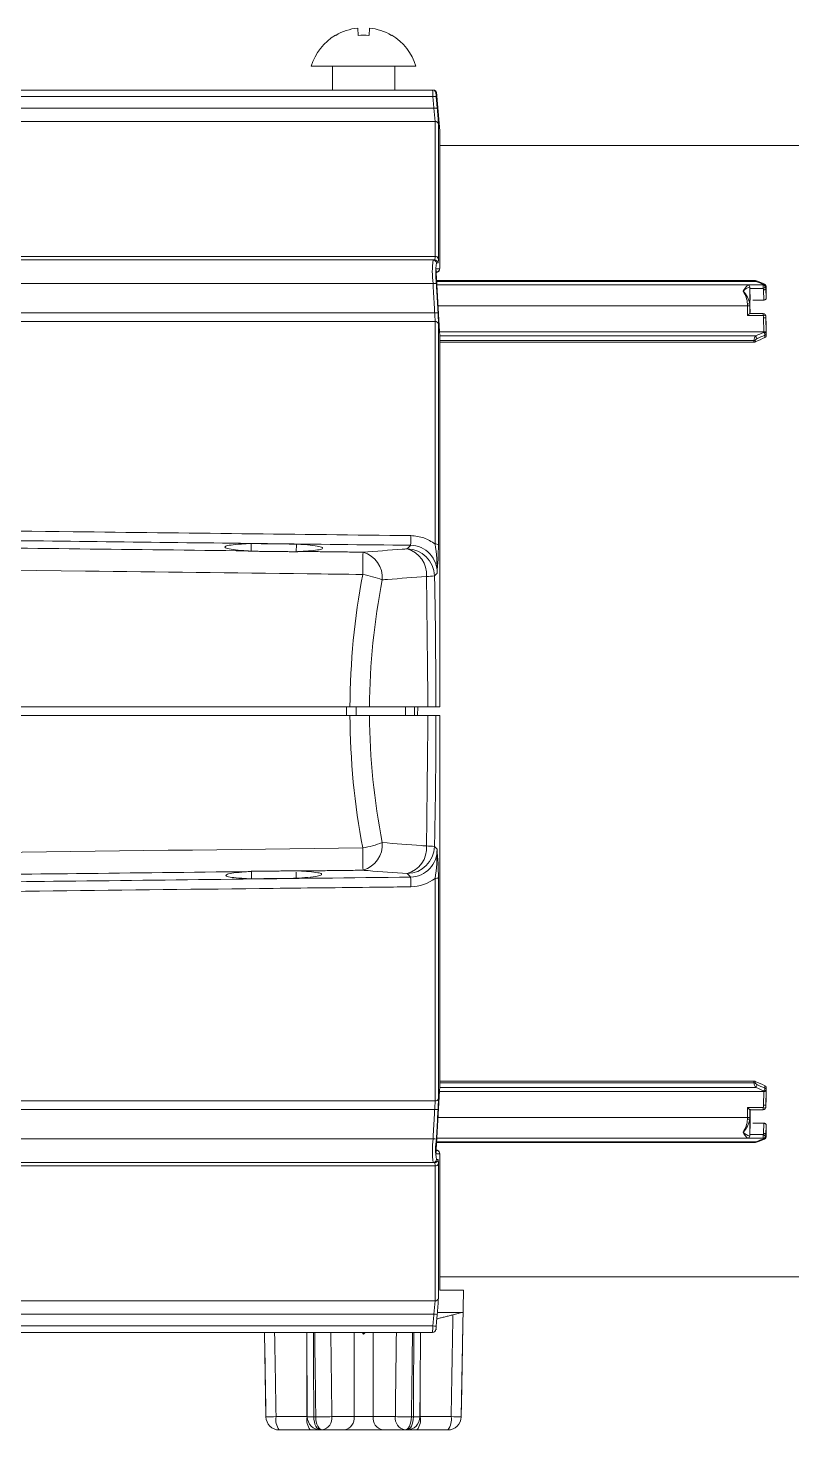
# Model space of a CAD drawing. Extents: x 8 to 113, y 2 to 87.
# Drawn here: x 22.66 to 26.11, y 33.58 to 39.9 of the extents above; entities that cross this region are included whole.
import ezdxf

# ---------------------------------------------------------------- set-up
doc = ezdxf.new("R2010")
doc.units = 0
doc.header["$MEASUREMENT"] = 0
doc.layers.add('OBJECT', color=7, linetype='CONTINUOUS')

msp = doc.modelspace()

# ---------------------------------------------------------------- linework, layer by layer
at = {"layer": 'OBJECT', "linetype": 'Continuous', "lineweight": 15}
for p, q in [((24.1525, 39.8644), (24.1501, 39.8973)), ((24.2036, 39.8973), (24.2012, 39.8644)), ((24.0503, 39.8653), (24.0511, 39.8644)), ((24.3026, 39.8644), (24.3033, 39.8653)), ((23.9408, 39.7252), (24.4128, 39.7252)), ((24.0363, 39.7252), (24.0363, 39.6177)), ((24.3173, 39.6177), (24.3173, 39.7252)), ((24.4879, 39.6177), (20.063, 39.6177)), ((24.4889, 39.5885), (20.1902, 39.5885)), ((24.5204, 39.434), (24.5052, 39.6076)), ((20.2799, 39.5356), (24.4935, 39.5356)), ((24.4989, 39.4763), (20.2799, 39.4763)), ((24.4989, 38.8677), (24.4989, 39.4763)), ((24.5139, 39.4628), (24.5139, 38.8574)), ((24.5204, 38.8297), (24.5204, 39.434)), ((24.5205, 38.8287), (24.5205, 39.4327)), ((24.5205, 39.3676), (27.0948, 39.3676)), ((20.5799, 38.8677), (24.4989, 38.8677)), ((20.4349, 38.8527), (24.4898, 38.8527)), ((24.4896, 38.7456), (20.4309, 38.7456)), ((25.9385, 38.7591), (24.5057, 38.7591)), ((25.9441, 38.7554), (24.5059, 38.7554)), ((24.5068, 38.7393), (25.9803, 38.7393)), ((24.5069, 38.7392), (25.907, 38.7392)), ((25.907, 38.7392), (25.9076, 38.7393)), ((25.9076, 38.7393), (25.9779, 38.7393)), ((25.9779, 38.7228), (25.9779, 38.7393)), ((25.9795, 38.7393), (25.9803, 38.7393)), ((25.9803, 38.7414), (25.9803, 38.7393)), ((25.9169, 38.6527), (25.9169, 38.729)), ((25.9175, 38.7294), (25.917, 38.7293)), ((25.9188, 38.6707), (25.9176, 38.7228)), ((25.9779, 38.7228), (25.9176, 38.7228)), ((25.9806, 38.6713), (25.9795, 38.7171)), ((25.9903, 38.7295), (25.9895, 38.7294)), ((25.9895, 38.7294), (25.9895, 38.7237)), ((25.9895, 38.7237), (25.9905, 38.6781)), ((25.9903, 38.7341), (25.9903, 38.7295)), ((25.9906, 38.7233), (25.9903, 38.7341)), ((20.5799, 38.6132), (24.4973, 38.6132)), ((25.907, 38.6454), (24.5123, 38.6454)), ((25.9069, 38.6535), (25.907, 38.6454)), ((25.9076, 38.6008), (25.907, 38.6454)), ((25.917, 38.6455), (25.9175, 38.6108)), ((25.9304, 38.6713), (25.9806, 38.6713)), ((24.4989, 38.574), (20.5799, 38.574)), ((24.4989, 37.5714), (24.4989, 38.574)), ((24.5139, 38.5651), (24.5139, 37.5676)), ((25.9779, 38.6008), (25.9076, 38.6008)), ((25.9779, 38.6108), (25.9175, 38.6108)), ((25.9779, 38.6008), (25.9779, 38.6108)), ((25.9803, 38.5279), (25.9795, 38.5903)), ((25.9895, 38.5962), (25.9895, 38.5905)), ((25.9905, 38.558), (25.9895, 38.5962)), ((25.9895, 38.5905), (25.9903, 38.5243)), ((24.5191, 38.5279), (25.9803, 38.5279)), ((24.5199, 38.5098), (25.9441, 38.5098)), ((25.936, 38.4893), (24.5203, 38.4893)), ((25.936, 38.4815), (25.936, 38.4893)), ((25.9491, 38.4971), (25.941, 38.4902)), ((25.941, 38.4902), (25.941, 38.4825)), ((25.9803, 38.5279), (25.9803, 38.5256)), ((25.9856, 38.5019), (25.9853, 38.5128)), ((25.9903, 38.5243), (25.9903, 38.5191)), ((25.9903, 38.5191), (25.9906, 38.5084)), ((24.5204, 36.8377), (24.5204, 38.4851)), ((24.5205, 36.8376), (24.5205, 38.4843)), ((24.5205, 38.4815), (25.936, 38.4815)), ((24.1151, 36.8377), (19.4312, 36.8377)), ((19.4312, 36.7977), (24.1151, 36.7977)), ((24.0998, 36.7977), (24.0998, 36.8377)), ((24.1427, 36.7977), (24.1436, 36.8377)), ((24.4667, 36.8377), (24.2035, 36.8377)), ((24.4667, 36.7977), (24.2035, 36.7977)), ((24.3649, 36.7977), (24.3658, 36.8377)), ((24.4055, 36.7977), (24.4069, 36.8377)), ((24.4199, 36.7977), (24.4215, 36.8377)), ((24.5204, 35.1503), (24.5204, 36.7977)), ((24.5205, 35.1512), (24.5205, 36.7976)), ((24.4989, 35.0614), (24.4989, 36.064)), ((24.5139, 36.0678), (24.5139, 35.0703)), ((24.5203, 35.1423), (25.936, 35.1423)), ((24.5204, 35.1501), (25.936, 35.1501)), ((25.936, 35.1423), (25.936, 35.1501)), ((25.941, 35.1491), (25.941, 35.1413)), ((25.941, 35.1413), (25.9491, 35.1345)), ((24.5189, 35.1037), (25.9803, 35.1037)), ((25.9441, 35.1218), (24.5197, 35.1218)), ((25.9795, 35.0413), (25.9803, 35.1037)), ((25.9803, 35.106), (25.9803, 35.1037)), ((25.9853, 35.1188), (25.9856, 35.1297)), ((25.9903, 35.1074), (25.9895, 35.0412)), ((25.9895, 35.0355), (25.9905, 35.0738)), ((25.9906, 35.1232), (25.9903, 35.1126)), ((25.9903, 35.1126), (25.9903, 35.1074)), ((20.5799, 35.0614), (24.4989, 35.0614)), ((24.4973, 35.0222), (20.5799, 35.0222)), ((25.907, 34.9862), (25.9076, 35.0308)), ((25.9076, 35.0308), (25.9779, 35.0308)), ((25.9175, 35.0208), (25.917, 34.9861)), ((25.9175, 35.0208), (25.9779, 35.0208)), ((25.9779, 35.0208), (25.9779, 35.0308)), ((25.9895, 35.0412), (25.9895, 35.0355)), ((24.5121, 34.9862), (25.907, 34.9862)), ((25.907, 34.9862), (25.9069, 34.9782)), ((25.9169, 34.9027), (25.9169, 34.9789)), ((25.9188, 34.9615), (25.9176, 34.909)), ((25.9806, 34.9607), (25.9304, 34.9607)), ((25.9795, 34.9147), (25.9806, 34.9607)), ((25.9905, 34.9538), (25.9895, 34.9082)), ((20.4309, 34.8898), (24.4896, 34.8898)), ((25.907, 34.8926), (24.5066, 34.8926)), ((25.9078, 34.8926), (25.907, 34.8926)), ((25.9078, 34.8926), (25.9084, 34.8926)), ((25.9779, 34.8926), (25.908, 34.8926)), ((25.917, 34.9024), (25.9175, 34.9025)), ((25.9176, 34.909), (25.9779, 34.909)), ((25.9779, 34.8926), (25.9779, 34.909)), ((25.9795, 34.8926), (25.9803, 34.8927)), ((25.9803, 34.8927), (25.9811, 34.8927)), ((25.9803, 34.8927), (25.9803, 34.8906)), ((25.9895, 34.9082), (25.9895, 34.9025)), ((25.9895, 34.9025), (25.9903, 34.9026)), ((25.9903, 34.8979), (25.9906, 34.9088)), ((25.9903, 34.9026), (25.9903, 34.8979)), ((24.5055, 34.873), (25.9385, 34.873)), ((24.5057, 34.8767), (25.9441, 34.8767)), ((24.4898, 34.7827), (20.4349, 34.7827)), ((24.4989, 34.7677), (20.5799, 34.7677)), ((24.4989, 34.1592), (24.4989, 34.7677)), ((24.5139, 34.7781), (24.5139, 34.1726)), ((24.5204, 34.2078), (24.5204, 34.8058)), ((24.5205, 34.2078), (24.5205, 34.8068)), ((27.0948, 34.2678), (24.5205, 34.2678)), ((24.6268, 34.2078), (24.5205, 34.2078)), ((24.6169, 33.6368), (24.6268, 34.2078)), ((20.2799, 34.1592), (24.4989, 34.1592)), ((24.4935, 34.0999), (20.2799, 34.0999)), ((24.6251, 34.1078), (24.5108, 34.1078)), ((24.4879, 34.0177), (20.063, 34.0177)), ((24.4889, 34.0469), (20.1902, 34.0469)), ((23.7302, 34.0177), (23.7368, 33.6368)), ((24.1337, 33.6378), (24.1337, 34.0177)), ((24.22, 33.6378), (24.22, 34.0177)), ((23.9217, 33.6378), (23.9217, 33.8859)), ((24.432, 33.6378), (24.432, 33.8858)), ((23.7368, 33.6368), (23.7368, 33.6368)), ((23.7823, 33.6378), (23.9217, 33.6378)), ((23.9523, 33.6368), (23.9613, 33.6368)), ((24.0339, 33.6378), (24.1337, 33.6378)), ((24.1337, 33.6378), (24.22, 33.6378)), ((24.22, 33.6378), (24.3198, 33.6378)), ((24.3923, 33.6368), (24.4013, 33.6368)), ((24.4306, 33.6378), (24.432, 33.6378)), ((24.432, 33.6378), (24.5714, 33.6378)), ((23.9362, 33.5778), (23.7968, 33.5778)), ((24.0272, 33.5778), (23.9362, 33.5778)), ((23.9907, 33.5778), (23.983, 33.5778)), ((24.0226, 33.5778), (23.983, 33.5778)), ((24.0905, 33.5778), (23.9907, 33.5778)), ((24.0272, 33.5778), (24.0226, 33.5778)), ((24.2632, 33.5778), (24.0905, 33.5778)), ((24.363, 33.5778), (24.2632, 33.5778)), ((24.4174, 33.5778), (24.3265, 33.5778)), ((24.3311, 33.5778), (24.3265, 33.5778)), ((24.3707, 33.5778), (24.3311, 33.5778)), ((24.3707, 33.5778), (24.363, 33.5778)), ((24.5569, 33.5778), (24.4174, 33.5778))]:
    msp.add_line(p, q, dxfattribs=at)
at = {"layer": 'OBJECT', "linetype": 'Continuous', "lineweight": 15, "flags": 128}
for points in [[(24.5122, 38.7991), (24.5141, 38.8004), (24.5166, 38.8032), (24.5181, 38.8058), (24.5189, 38.8081), (24.5195, 38.8105), (24.5201, 38.8154), (24.5204, 38.8335)], [(25.9476, 38.7572), (25.943, 38.7586), (25.9388, 38.7589)], [(25.9476, 38.7572), (25.9475, 38.7572), (25.9468, 38.7573), (25.9459, 38.757), (25.945, 38.7563), (25.9441, 38.7554)], [(25.9839, 38.7433), (25.9749, 38.7468), (25.9476, 38.7572)], [(25.9839, 38.7433), (25.9838, 38.7434), (25.983, 38.7434), (25.9822, 38.7431), (25.9813, 38.7424), (25.9803, 38.7414)], [(25.9795, 38.7171), (25.9815, 38.7173), (25.9833, 38.7177), (25.9851, 38.7183), (25.9866, 38.7191), (25.9878, 38.7201), (25.9887, 38.7212), (25.9893, 38.7224), (25.9895, 38.7237)], [(25.9476, 34.8749), (25.9567, 34.8783), (25.9839, 34.8887)], [(25.9895, 34.9082), (25.9893, 34.9094), (25.9887, 34.9107), (25.9878, 34.9118), (25.9866, 34.9128), (25.9851, 34.9136), (25.9833, 34.9142), (25.9815, 34.9146), (25.9795, 34.9147)], [(25.9839, 34.8887), (25.9838, 34.8887), (25.983, 34.8887), (25.9822, 34.889), (25.9813, 34.8896), (25.9803, 34.8906)], [(24.5204, 34.8081), (24.5203, 34.8165), (24.5197, 34.8237), (24.519, 34.8272), (24.5175, 34.8308), (24.5152, 34.834), (24.5112, 34.8371), (24.5086, 34.8379)], [(25.9389, 34.873), (25.9433, 34.8736), (25.9476, 34.8749)], [(25.9476, 34.8749), (25.9475, 34.8748), (25.9468, 34.8748), (25.9459, 34.8751), (25.945, 34.8757), (25.9441, 34.8767)], [(23.9211, 34.0177), (23.9211, 34.011), (23.923, 33.6375)], [(24.4307, 33.6375), (24.4314, 33.7682), (24.4326, 34.0177)], [(23.9523, 33.6368), (23.953, 33.6252), (23.9548, 33.6141), (23.9577, 33.6039), (23.9615, 33.595), (23.9661, 33.5877), (23.9714, 33.5823), (23.977, 33.5789), (23.983, 33.5778)], [(23.9907, 33.5778), (23.985, 33.5789), (23.9796, 33.5823), (23.9745, 33.5877), (23.9701, 33.595), (23.9665, 33.6039), (23.9637, 33.6141), (23.962, 33.6252), (23.9613, 33.6368)], [(24.3923, 33.6368), (24.3917, 33.6252), (24.39, 33.6141), (24.3872, 33.6039), (24.3836, 33.595), (24.3791, 33.5877), (24.3741, 33.5823), (24.3686, 33.5789), (24.363, 33.5778)], [(24.3707, 33.5778), (24.3766, 33.5789), (24.3823, 33.5823), (24.3876, 33.5877), (24.3922, 33.595), (24.396, 33.6039), (24.3989, 33.6141), (24.4007, 33.6252), (24.4013, 33.6368)]]:
    msp.add_lwpolyline(points, dxfattribs=at)
at = {"layer": 'OBJECT', "linetype": 'Continuous', "lineweight": 15}
for centre, radius, start, end in [((24.1768, 39.6518), 0.2469, 96.21696, 120.60292), ((24.1769, 39.6518), 0.2469, 59.39708, 83.78304), ((24.1768, 39.6536), 0.2466, 120.85713, 163.11575), ((24.1768, 39.5561), 0.3092, 85.48832, 94.51168), ((24.1768, 39.6536), 0.2466, 16.88425, 59.14287), ((25.4038, 39.6365), 0.9161, 181.17346, 183.00189), ((24.4879, 39.6027), 0.015, 4.94199, 89.99787), ((24.5053, 39.4412), 0.1482, 90.54865, 96.33752), ((24.4906, 39.6027), 0.015, 5.52986, 90), ((24.8285, 39.6204), 0.3261, 182.8826, 185.45637), ((24.5099, 39.3881), 0.1483, 90.54793, 96.33285), ((23.3773, 39.4038), 1.1239, 3.69393, 6.73053), ((22.7685, 39.3716), 1.7478, 2.98975, 5.41142), ((24.499, 39.4614), 0.0149, 5.5541, 90.43406), ((24.5055, 39.4327), 0.015, 0, 5), ((24.5003, 38.8538), 0.014, 14.65558, 95.78824), ((24.917, 38.7987), 0.4306, 172.79652, 187.08236), ((24.4897, 38.8377), 0.015, 3.55552, 89.95209), ((24.4972, 38.8377), 0.015, 3.67348, 89.95558), ((24.9485, 38.7919), 0.4463, 173.98771, 185.87191), ((24.504, 38.8116), 0.015, 297.4142, 3.80671), ((24.4497, 38.8268), 0.0708, 348.36368, 2.28742), ((24.5077, 38.4987), 0.2476, 90.72016, 94.18142), ((25.3899, 39.0985), 0.6298, 322.11118, 325.18058), ((25.9076, 38.7389), 0.000658, 150.39757, 182.70956), ((25.907, 38.7289), 0.00999, 0.8836, 90.03924), ((25.907, 38.7292), 0.01, 0.705, 89.99704), ((25.9075, 38.7293), 0.00995, 0.3596, 89.58248), ((25.9367, 38.7504), 0.00887, 34.09066, 78.31294), ((25.9781, 38.8404), 0.1011, 269.93942, 270.82691), ((25.9778, 38.7296), 0.00966, 14.38859, 89.16931), ((25.9795, 38.7293), 0.01, 0.705, 89.99704), ((25.9814, 38.7324), 0.00908, 10.60092, 96.7776), ((25.9803, 38.7293), 0.0101, 1.01331, 89.68977), ((25.9803, 38.734), 0.01, 1.40134, 68.97023), ((25.9299, 38.6719), 0.0586, 102.81318, 137.22161), ((25.7806, 38.6426), 0.1268, 4.89769, 32.99859), ((25.8205, 38.6408), 0.0971, 7.04928, 46.86817), ((25.9175, 38.7291), 0.000542, 147.33281, 182.70043), ((26.5662, 38.737), 0.6488, 180.67068, 181.24911), ((25.975, 38.735), 0.0125, 283.48596, 346.28084), ((25.9671, 38.7168), 0.0124, 1.59013, 29.14281), ((25.9718, 38.7232), 0.0177, 1.67233, 29.8674), ((25.9858, 38.7284), 0.00385, 14.8463, 69.14856), ((24.5149, 38.3651), 0.2487, 90.59517, 94.0409), ((25.9097, 38.6227), 0.0309, 76.50897, 95.16503), ((25.8777, 41.222), 2.5768, 270.65247, 270.87482), ((32.6751, 38.7289), 6.7586, 180.64605, 180.70719), ((24.5008, 38.5602), 0.0139, 20.57922, 97.9193), ((20.7473, 43.7027), 7.2565, 315.32628, 315.43731), ((25.9779, 38.6008), 0.01, 33.17293, 90), ((24.7123, 42.855), 4.4385, 286.5682, 286.69235), ((25.941, 38.5899), 0.0385, 0.58386, 16.39973), ((25.9502, 41.1669), 2.5768, 270.65247, 270.87482), ((25.9819, 38.6034), 0.00527, 1.4935, 32.92654), ((25.9487, 38.5899), 0.0408, 0.76731, 19.55198), ((25.975, 38.5956), 0.0145, 2.08589, 33.13933), ((25.975, 38.4857), 0.0392, 142.16315, 174.77921), ((25.9361, 38.5026), 0.0133, 269.70832, 291.76976), ((25.9236, 38.4944), 0.0256, 6.0508, 36.92581), ((25.9817, 38.5168), 0.00893, 15.00923, 98.86141), ((25.96, 38.5103), 0.0254, 5.7528, 37.0357), ((25.9831, 38.5197), 0.00727, 287.96681, 354.75849), ((25.9832, 38.509), 0.00742, 288.9407, 356.02736), ((20.9901, 37.6425), 3.3996, 358.70405, 359.43928), ((24.3407, 37.4342), 0.1201, 355.7127, 74.14899), ((24.371, 37.4241), 0.1256, 1.54173, 88.87071), ((24.3866, 37.4444), 0.1212, 357.52493, 88.94512), ((24.502, 37.5522), 0.0194, 52.30671, 99.04712), ((23.7658, 37.4563), 0.7421, 358.67943, 8.92744), ((22.9588, 37.5777), 1.5551, 354.88947, 359.62896), ((36.8759, 37.3041), 12.7038, 178.96049, 179.41335), ((24.1414, 37.419), 0.1201, 355.71273, 74.14904), ((27.4357, 36.8179), 3.3206, 169.30475, 179.65831), ((24.0817, 36.9266), 0.5157, 69.64131, 79.83367), ((24.4534, 37.8209), 0.3957, 271.01923, 276.26375), ((27.2735, 36.8177), 3.07, 168.87528, 179.62673), ((27.4357, 36.8175), 3.3206, 180.34169, 190.69525), ((27.2735, 36.8177), 3.07, 180.37327, 191.12472), ((24.0817, 36.7089), 0.5157, 280.16633, 290.35869), ((24.1414, 36.2164), 0.1201, 285.85096, 4.28727), ((36.8759, 36.3313), 12.7038, 180.58665, 181.03951), ((24.3407, 36.2012), 0.1201, 285.85101, 4.2873), ((24.371, 36.2113), 0.1256, 271.12929, 358.45827), ((24.386, 36.1916), 0.1218, 271.32083, 2.20912), ((24.4534, 35.8146), 0.3957, 83.73625, 88.98077), ((23.7658, 36.1792), 0.7421, 351.07256, 1.32057), ((22.9575, 36.0577), 1.5564, 0.37295, 5.10862), ((20.9901, 35.9929), 3.3996, 0.56072, 1.29595), ((24.3878, 36.2085), 0.1823, 270.55027, 307.56556), ((24.502, 36.0832), 0.0194, 260.95288, 307.69329), ((25.975, 35.1458), 0.0391, 185.1907, 217.86431), ((25.9361, 35.129), 0.0133, 68.27144, 90.29233), ((25.9236, 35.1372), 0.0256, 323.05036, 353.98167), ((25.9601, 35.1213), 0.0254, 322.94022, 354.27952), ((25.9817, 35.1149), 0.00893, 261.17157, 345.07593), ((25.9831, 35.1119), 0.00726, 5.28091, 72.101), ((25.9832, 35.1226), 0.00747, 4.31108, 70.81865), ((24.5149, 35.2703), 0.2487, 265.9591, 269.40483), ((24.5008, 35.0752), 0.0139, 262.0807, 339.42078), ((31.0539, 40.1091), 7.2301, 224.61905, 224.73037), ((25.941, 35.0417), 0.0385, 343.60027, 359.41614), ((27.2449, 39.278), 4.4322, 253.39031, 253.51459), ((25.9779, 35.0308), 0.01, 270, 326.88949), ((26.0138, 37.6176), 2.5765, 269.23818, 269.46054), ((25.9819, 35.0282), 0.00525, 327.13285, 358.50229), ((25.9487, 35.0417), 0.0408, 340.45549, 359.23317), ((25.975, 35.036), 0.0146, 326.92582, 357.92306), ((25.8207, 34.9908), 0.097, 313.09424, 352.96122), ((25.7801, 34.9892), 0.1274, 327.05845, 355.01253), ((25.9097, 35.0083), 0.0302, 264.73539, 283.81459), ((25.9413, 37.5625), 2.5765, 269.23818, 269.46054), ((32.6869, 34.9025), 6.7704, 179.29281, 179.35384), ((25.0864, 34.8369), 0.5991, 174.93245, 185.18867), ((24.5077, 35.1368), 0.2476, 265.81858, 269.27984), ((24.8227, 34.8434), 0.3214, 171.80634, 188.33404), ((25.9818, 34.9692), 0.1069, 207.41614, 225.52685), ((25.9296, 34.9595), 0.0581, 222.8371, 257.46591), ((25.907, 34.9029), 0.00999, 269.96408, 359.12165), ((25.9075, 34.8929), 0.00057, 176.16197, 211.95613), ((25.9075, 34.9025), 0.00993, 270.28226, 359.65982), ((25.907, 34.9026), 0.01, 274.62685, 359.29512), ((25.9174, 34.9027), 0.000472, 176.1291, 215.18985), ((26.5689, 34.8948), 0.6515, 178.75258, 179.32901), ((25.9671, 34.9151), 0.0124, 330.90131, 358.41477), ((25.975, 34.8969), 0.0125, 13.78432, 76.51018), ((25.9778, 34.9023), 0.00965, 270.79027, 345.60975), ((25.9781, 34.9937), 0.1011, 269.93942, 270.82691), ((25.9795, 34.9026), 0.01, 274.62685, 359.29512), ((25.9814, 34.8996), 0.00908, 263.25534, 349.46293), ((25.9805, 34.9026), 0.00982, 273.33095, 359.69853), ((25.9803, 34.8981), 0.01, 290.98665, 358.6014), ((25.9717, 34.9087), 0.0178, 330.1803, 358.33319), ((25.9858, 34.9035), 0.00387, 291.18393, 345.38987), ((24.504, 34.8239), 0.015, 356.19329, 62.5858), ((25.9368, 34.8816), 0.00883, 281.58417, 325.84735), ((24.4897, 34.7977), 0.015, 270.04791, 356.44448), ((24.4972, 34.7977), 0.015, 270.04442, 356.32652), ((24.5003, 34.7816), 0.014, 264.21176, 345.34442), ((23.3644, 34.2328), 1.1369, 353.28677, 356.28877), ((24.499, 34.1741), 0.0149, 269.56594, 354.4459), ((22.7874, 34.2624), 1.7287, 354.57525, 357.02358), ((24.5099, 34.2473), 0.1483, 263.66715, 269.45207), ((24.978, 32.5453), 1.6018, 102.7264, 104.40749), ((25.7872, 33.985), 1.2998, 177.26796, 178.55668), ((24.4879, 34.0327), 0.015, 270.00213, 355.05801), ((24.5053, 34.1943), 0.1482, 263.66248, 269.45135), ((24.7325, 34.022), 0.2298, 174.0045, 177.65653), ((23.8155, 31.21), 2.4281, 90.78256, 91.85586), ((23.7968, 33.6378), 0.06, 181, 270), ((23.7968, 33.6378), 0.06, 180.99796, 269.99806), ((23.8552, 33.6237), 0.0742, 169.03505, 218.16457), ((23.9946, 33.6237), 0.0742, 169.03505, 218.16457), ((23.983, 33.6378), 0.06, 180.28496, 270), ((23.9435, 33.8653), 0.2287, 264.85461, 272.22563), ((23.941, 37.5605), 3.9238, 270.29733, 271.3567), ((23.9806, 33.6306), 0.0537, 280.7974, 7.74467), ((24.0805, 33.6306), 0.0537, 280.7974, 7.74467), ((24.2732, 33.6306), 0.0537, 172.25533, 259.2026), ((24.373, 33.6306), 0.0537, 172.25533, 259.2026), ((24.4127, 37.5605), 3.9238, 268.6433, 269.70267), ((24.3707, 33.6378), 0.06, 270, 359.71504), ((24.4102, 33.8654), 0.2288, 267.77559, 275.14366), ((24.3591, 33.6237), 0.0742, 321.83543, 10.96495), ((24.4985, 33.6237), 0.0742, 321.83543, 10.96495), ((24.5569, 33.6378), 0.06, 270, 359), ((24.5569, 33.6378), 0.06, 270.00194, 359.00204), ((24.5382, 31.21), 2.4281, 88.14414, 89.21744)]:
    msp.add_arc(centre, radius, start, end, dxfattribs=at)
for centre, major_axis, ratio, start_param, end_param in [((26.2434, 36.8177), (4.3846, -2.0921), 0.342406, 1.791997, 1.800175), ((26.035, 36.8177), (-0.0314, 2.55), 0.012353, 0.726699, 0.752944), ((26.0078, 36.8177), (-0.0631, 2.55), 0.024653, 0.779611, 0.788222), ((26.035, 36.8177), (-0.0314, 2.55), 0.012353, 0.819544, 0.845789), ((26.2634, 36.8177), (4.3598, 2.07), 0.341567, 1.472967, 1.48309), ((26.2434, 36.8177), (4.3846, 2.0921), 0.342406, 1.468108, 1.476286), ((26.2484, 36.8116), (4.3854, 2.0822), 0.341567, 1.469277, 1.477455), ((26.2634, 36.8177), (4.3596, -2.0673), 0.342431, 4.800295, 4.810418), ((26.2434, 36.8177), (4.3844, -2.0894), 0.343273, 4.807102, 4.81528), ((26.2484, 36.8238), (4.3853, -2.0795), 0.342431, 4.80593, 4.814108), ((26.035, 36.8177), (0.0315, 2.55), 0.012328, 2.2978, 2.324045), ((26.0078, 36.8177), (0.0631, 2.55), 0.024653, 2.351261, 2.386726), ((26.035, 36.8177), (0.0315, 2.55), 0.012328, 2.390645, 2.41689), ((26.2434, 36.8177), (4.3844, 2.0894), 0.343273, 4.482808, 4.490986)]:
    msp.add_ellipse(centre, major_axis=major_axis, ratio=ratio, start_param=start_param, end_param=end_param, dxfattribs=at)
for points in [[(24.4935, 39.5356), (24.4889, 39.5885)], [(24.4898, 38.8527), (24.4972, 38.8527)], [(24.5026, 38.8121), (24.519, 38.8126)], [(24.5191, 38.5296), (24.5026, 38.8121)], [(24.4973, 38.6132), (24.4896, 38.7456)], [(24.5036, 38.7946), (24.511, 38.7983)], [(25.9803, 38.7393), (25.9803, 38.7393)], [(25.9803, 38.5279), (25.9803, 38.5279)], [(23.6702, 37.5388), (23.6495, 37.5407)], [(23.6699, 37.5735), (23.6702, 37.5388)], [(23.6699, 37.5735), (23.8738, 37.5711)], [(23.8735, 37.5365), (23.6702, 37.5388)], [(23.8738, 37.5711), (23.8735, 37.5365)], [(23.8932, 37.5379), (23.8735, 37.5365)], [(23.8932, 37.5379), (24.1742, 37.5346)], [(24.3735, 37.5497), (24.3888, 37.5656)], [(24.4667, 36.8377), (24.4604, 37.4252)], [(24.5077, 37.4392), (24.4966, 37.4275)], [(24.4604, 36.2102), (24.4667, 36.7977)], [(24.5028, 36.8377), (24.5204, 36.8377)], [(24.5204, 36.7977), (24.5028, 36.7977)], [(24.4966, 36.2079), (24.5077, 36.1963)], [(23.6712, 36.096), (23.6569, 36.0948)], [(23.6709, 36.0623), (23.6712, 36.096)], [(23.8725, 36.0983), (23.6712, 36.096)], [(23.8858, 36.0975), (23.8725, 36.0983)], [(23.8728, 36.0646), (23.8726, 36.0916)], [(24.1742, 36.1009), (23.8858, 36.0975)], [(24.3888, 36.0698), (24.3735, 36.0857)], [(23.6709, 36.0623), (23.8728, 36.0646)], [(24.5026, 34.8233), (24.5191, 35.1058)], [(25.9803, 35.1037), (25.9803, 35.1037)], [(24.4896, 34.8898), (24.4973, 35.0222)], [(24.519, 34.8229), (24.5026, 34.8233)], [(24.5034, 34.8374), (24.511, 34.8372)], [(24.511, 34.8372), (24.5036, 34.8408)], [(24.4972, 34.7827), (24.4898, 34.7827)], [(24.4889, 34.0469), (24.4935, 34.0999)], [(24.5794, 34.0968), (24.5096, 34.0793)], [(24.5714, 33.6378), (24.5794, 34.0968)], [(23.7757, 34.0177), (23.7823, 33.6378)], [(24.0291, 34.0177), (24.0339, 33.6378)], [(24.3198, 33.6378), (24.3246, 34.0177)]]:
    msp.add_open_spline(points, degree=1, dxfattribs=at)
for points, knots in [([(24.5046, 39.604), (24.5049, 39.604), (24.5054, 39.604), (24.5037, 39.604), (24.5028, 39.604)], [0, 0, 0, 0, 0.509002, 1, 1, 1, 1]), ([(24.5039, 39.5894), (24.5047, 39.5794), (24.5063, 39.5618), (24.5078, 39.5442), (24.5084, 39.5365)], [0, 0, 0, 0, 0.564416, 1, 1, 1, 1]), ([(24.4972, 38.8527), (24.4977, 38.8533), (24.4987, 38.8546), (24.4988, 38.8632), (24.4989, 38.8677)], [0, 0, 0, 0, 0.473397, 1, 1, 1, 1]), ([(24.5122, 38.8387), (24.5116, 38.8387), (24.5091, 38.8387), (24.5066, 38.8387), (24.5047, 38.8387)], [0, 0, 0, 0, 0.237767, 1, 1, 1, 1]), ([(24.5139, 38.8574), (24.5138, 38.8522), (24.5136, 38.8414), (24.5127, 38.8396), (24.5122, 38.8387)], [0, 0, 0, 0, 0.473445, 1, 1, 1, 1]), ([(24.511, 38.7983), (24.5089, 38.7982), (24.5064, 38.7981), (24.5038, 38.7981), (24.5034, 38.7981)], [0, 0, 0, 0, 0.845701, 1, 1, 1, 1]), ([(24.5046, 38.7463), (24.5052, 38.7363), (24.5078, 38.6921), (24.5103, 38.648), (24.5123, 38.6138)], [0, 0, 0, 0, 0.226062, 1, 1, 1, 1]), ([(25.9905, 38.6781), (25.9904, 38.6774), (25.9902, 38.6758), (25.9885, 38.6738), (25.9859, 38.6722), (25.9831, 38.6714), (25.9813, 38.6713), (25.9806, 38.6713)], [0, 0, 0, 0, 0.215203, 0.430416, 0.645397, 0.860035, 1, 1, 1, 1]), ([(24.4989, 38.574), (24.4988, 38.5797), (24.4987, 38.5915), (24.4978, 38.6058), (24.4973, 38.6132)], [0, 0, 0, 0, 0.486978, 1, 1, 1, 1]), ([(24.5123, 38.6138), (24.5127, 38.6051), (24.5136, 38.5873), (24.5138, 38.5726), (24.5139, 38.5651)], [0, 0, 0, 0, 0.488652, 1, 1, 1, 1]), ([(24.5204, 38.4851), (24.5204, 38.4917), (24.5202, 38.5051), (24.5195, 38.5213), (24.5191, 38.5296)], [0, 0, 0, 0, 0.49158, 1, 1, 1, 1]), ([(25.9803, 38.5279), (25.9814, 38.5279), (25.9835, 38.5278), (25.9864, 38.5273), (25.9887, 38.5264), (25.99, 38.5254), (25.9903, 38.5246), (25.9903, 38.5243), (25.9903, 38.5243)], [0, 0, 0, 0, 0.199775, 0.39934, 0.6047, 0.822989, 0.990404, 1, 1, 1, 1]), ([(25.941, 38.4825), (25.94, 38.4821), (25.9384, 38.4815), (25.9366, 38.4815), (25.936, 38.4815)], [0, 0, 0, 0, 0.642154, 1, 1, 1, 1]), ([(24.3888, 37.5656), (23.9585, 37.5707), (23.0978, 37.5808), (21.728, 37.5969), (20.7885, 37.6079), (20.2792, 37.6139)], [0, 0, 0, 0, 0.314137, 0.628275, 1, 1, 1, 1]), ([(20.2799, 37.6565), (20.3157, 37.6561), (20.5169, 37.6537), (21.3793, 37.6438), (22.7133, 37.6285), (23.8821, 37.6151), (24.3895, 37.6092)], [0, 0, 0, 0, 0.026129, 0.146813, 0.629552, 1, 1, 1, 1]), ([(24.3895, 37.6092), (24.4096, 37.6073), (24.4494, 37.6035), (24.4825, 37.5821), (24.4989, 37.5714)], [0, 0, 0, 0, 0.505218, 1, 1, 1, 1]), ([(20.4072, 37.5784), (20.5562, 37.5767), (21.1356, 37.57), (22.2164, 37.5574), (23.1481, 37.5465), (23.6495, 37.5407)], [0, 0, 0, 0, 0.137909, 0.536076, 1, 1, 1, 1]), ([(23.6699, 37.5735), (23.6547, 37.5728), (23.6185, 37.5713), (23.5762, 37.567), (23.551, 37.5612), (23.5508, 37.5546), (23.5756, 37.5481), (23.6132, 37.5434), (23.6413, 37.5413), (23.6495, 37.5407)], [0, 0, 0, 0, 0.117568, 0.27986, 0.442586, 0.605907, 0.769589, 0.933239, 1, 1, 1, 1]), ([(23.8932, 37.5379), (23.909, 37.5388), (23.9444, 37.5408), (23.9801, 37.5457), (23.9957, 37.552), (23.9857, 37.5586), (23.9515, 37.5649), (23.9093, 37.569), (23.8808, 37.5707), (23.8738, 37.5711)], [0, 0, 0, 0, 0.132307, 0.294527, 0.457212, 0.620426, 0.783854, 0.947085, 1, 1, 1, 1]), ([(24.1742, 37.5346), (24.233, 37.5391), (24.2994, 37.5441), (24.3659, 37.5492), (24.3735, 37.5497)], [0, 0, 0, 0, 0.885696, 1, 1, 1, 1]), ([(24.1727, 37.4342), (24.0894, 37.4352), (23.6728, 37.4402), (22.0923, 37.4594), (20.5951, 37.4775), (19.4312, 37.4916)], [0, 0, 0, 0, 0.052722, 0.263609, 1, 1, 1, 1]), ([(24.4604, 37.4252), (24.4016, 37.4207), (24.3352, 37.4157), (24.2687, 37.4106), (24.2611, 37.4101)], [0, 0, 0, 0, 0.885696, 1, 1, 1, 1]), ([(24.4966, 37.4275), (24.4974, 37.3844), (24.5012, 37.1879), (24.5021, 36.9912), (24.5028, 36.8377)], [0, 0, 0, 0, 0.219221, 1, 1, 1, 1]), ([(24.2035, 36.8377), (24.1906, 36.8377), (24.1667, 36.8377), (24.1337, 36.8377), (24.1174, 36.8377), (24.1151, 36.8377)], [0, 0, 0, 0, 0.499398, 0.929179, 1, 1, 1, 1]), ([(24.1151, 36.7977), (24.1315, 36.7977), (24.1619, 36.7977), (24.1901, 36.7977), (24.2019, 36.7977), (24.2035, 36.7977)], [0, 0, 0, 0, 0.499397, 0.929163, 1, 1, 1, 1]), ([(24.5028, 36.8377), (24.5002, 36.8377), (24.495, 36.8377), (24.4761, 36.8377), (24.4667, 36.8377)], [0, 0, 0, 0, 0.5, 1, 1, 1, 1]), ([(24.4667, 36.7977), (24.4761, 36.7977), (24.495, 36.7977), (24.5002, 36.7977), (24.5028, 36.7977)], [0, 0, 0, 0, 0.5, 1, 1, 1, 1]), ([(24.5028, 36.7977), (24.5026, 36.7144), (24.502, 36.5178), (24.4986, 36.3212), (24.4966, 36.2079)], [0, 0, 0, 0, 0.423826, 1, 1, 1, 1]), ([(24.2611, 36.2254), (24.32, 36.2209), (24.3864, 36.2159), (24.4528, 36.2108), (24.4604, 36.2102)], [0, 0, 0, 0, 0.885696, 1, 1, 1, 1]), ([(19.4312, 36.1438), (19.509, 36.1448), (19.9201, 36.1497), (21.5006, 36.1689), (23.0033, 36.1871), (24.1727, 36.2013)], [0, 0, 0, 0, 0.049218, 0.260105, 1, 1, 1, 1]), ([(23.6569, 36.0948), (23.399, 36.0918), (22.7108, 36.0838), (21.6253, 36.0712), (20.7978, 36.0616), (20.4005, 36.0569)], [0, 0, 0, 0, 0.237589, 0.634043, 1, 1, 1, 1]), ([(23.6709, 36.0623), (23.6561, 36.063), (23.6208, 36.0645), (23.5795, 36.0687), (23.5549, 36.0744), (23.5549, 36.0809), (23.5795, 36.0873), (23.6176, 36.092), (23.6472, 36.0941), (23.6569, 36.0948)], [0, 0, 0, 0, 0.115332, 0.275775, 0.436647, 0.598107, 0.759921, 0.921699, 1, 1, 1, 1]), ([(23.8858, 36.0975), (23.9015, 36.0967), (23.9367, 36.0948), (23.9736, 36.0901), (23.9912, 36.084), (23.9839, 36.0775), (23.9524, 36.0713), (23.9109, 36.067), (23.8814, 36.0652), (23.8728, 36.0646)], [0, 0, 0, 0, 0.128648, 0.288962, 0.449731, 0.611042, 0.772602, 0.934007, 1, 1, 1, 1]), ([(24.3735, 36.0857), (24.3146, 36.0902), (24.2482, 36.0952), (24.1818, 36.1003), (24.1742, 36.1009)], [0, 0, 0, 0, 0.885696, 1, 1, 1, 1]), ([(20.2792, 36.0215), (20.6822, 36.0262), (21.5154, 36.036), (22.8853, 36.0522), (23.8522, 36.0635), (24.3888, 36.0698)], [0, 0, 0, 0, 0.294131, 0.608268, 1, 1, 1, 1]), ([(24.3895, 36.0262), (24.3482, 36.0257), (24.1415, 36.0234), (23.2736, 36.0134), (21.9451, 35.9981), (20.7819, 35.9847), (20.2799, 35.979)], [0, 0, 0, 0, 0.030171, 0.150856, 0.633595, 1, 1, 1, 1]), ([(24.5191, 35.1058), (24.5195, 35.1139), (24.5202, 35.1301), (24.5204, 35.1435), (24.5204, 35.1503)], [0, 0, 0, 0, 0.494002, 1, 1, 1, 1]), ([(25.936, 35.1501), (25.9371, 35.1501), (25.9389, 35.1499), (25.9404, 35.1493), (25.941, 35.1491)], [0, 0, 0, 0, 0.642146, 1, 1, 1, 1]), ([(25.9903, 35.1074), (25.9903, 35.1073), (25.9903, 35.107), (25.99, 35.1063), (25.9887, 35.1052), (25.9864, 35.1043), (25.9835, 35.1038), (25.9814, 35.1037), (25.9803, 35.1037)], [0, 0, 0, 0, 0.009596, 0.177011, 0.3953, 0.60066, 0.800225, 1, 1, 1, 1]), ([(24.4973, 35.0222), (24.4978, 35.0292), (24.4987, 35.0436), (24.4988, 35.0554), (24.4989, 35.0614)], [0, 0, 0, 0, 0.487928, 1, 1, 1, 1]), ([(24.5123, 35.0216), (24.5117, 35.0117), (24.5092, 34.9675), (24.5066, 34.9234), (24.5046, 34.8892)], [0, 0, 0, 0, 0.226062, 1, 1, 1, 1]), ([(24.5139, 35.0703), (24.5138, 35.0632), (24.5136, 35.0486), (24.5127, 35.0308), (24.5123, 35.0216)], [0, 0, 0, 0, 0.488115, 1, 1, 1, 1]), ([(25.9806, 34.9607), (25.9817, 34.9606), (25.9839, 34.9604), (25.9869, 34.9593), (25.9892, 34.9575), (25.9904, 34.9556), (25.9905, 34.9543), (25.9905, 34.9538)], [0, 0, 0, 0, 0.214426, 0.428853, 0.643317, 0.858045, 1, 1, 1, 1]), ([(24.5204, 34.8058), (24.5204, 34.8104), (24.5202, 34.82), (24.5194, 34.8219), (24.519, 34.8229)], [0, 0, 0, 0, 0.487697, 1, 1, 1, 1]), ([(24.4989, 34.7677), (24.4988, 34.7717), (24.4987, 34.7797), (24.4978, 34.7826), (24.4973, 34.7827), (24.4972, 34.7827)], [0, 0, 0, 0, 0.471914, 0.943783, 1, 1, 1, 1]), ([(24.5047, 34.7968), (24.5053, 34.7968), (24.5078, 34.7968), (24.5103, 34.7968), (24.5122, 34.7967)], [0, 0, 0, 0, 0.237767, 1, 1, 1, 1]), ([(24.5122, 34.7967), (24.5126, 34.796), (24.5136, 34.7944), (24.5138, 34.7837), (24.5139, 34.7781)], [0, 0, 0, 0, 0.474047, 1, 1, 1, 1]), ([(24.5084, 34.099), (24.5076, 34.089), (24.5061, 34.0714), (24.5045, 34.0537), (24.5039, 34.046)], [0, 0, 0, 0, 0.564416, 1, 1, 1, 1]), ([(24.6251, 34.1078), (24.6244, 34.0678), (24.6216, 33.9108), (24.6189, 33.7538), (24.6168, 33.6368)], [0, 0, 0, 0, 0.254709, 1, 1, 1, 1]), ([(23.7368, 33.6368), (23.7361, 33.6767), (23.7339, 33.8037), (23.7317, 33.9307), (23.7302, 34.0177)], [0, 0, 0, 0, 0.314934, 1, 1, 1, 1]), ([(23.9507, 34.0177), (23.9507, 34.0078), (23.9513, 33.8808), (23.9518, 33.7538), (23.9523, 33.6368)], [0, 0, 0, 0, 0.078489, 1, 1, 1, 1]), ([(23.9613, 33.6368), (23.9608, 33.6767), (23.9591, 33.8037), (23.9575, 33.9307), (23.9563, 34.0177)], [0, 0, 0, 0, 0.314934, 1, 1, 1, 1]), ([(24.1768, 34.009), (24.1768, 34.0091), (24.1741, 34.012), (24.1715, 34.0149), (24.1689, 34.0177)], [0, 0, 0, 0, 0.025662, 1, 1, 1, 1]), ([(24.1848, 34.0177), (24.1822, 34.0149), (24.1796, 34.012), (24.1769, 34.0091), (24.1768, 34.009)], [0, 0, 0, 0, 0.974164, 1, 1, 1, 1]), ([(24.3974, 34.0177), (24.3972, 34.0078), (24.3956, 33.8808), (24.3939, 33.7538), (24.3923, 33.6368)], [0, 0, 0, 0, 0.078489, 1, 1, 1, 1]), ([(24.4013, 33.6368), (24.4015, 33.6767), (24.4021, 33.8037), (24.4026, 33.9307), (24.403, 34.0177)], [0, 0, 0, 0, 0.314934, 1, 1, 1, 1]), ([(24.5028, 34.0314), (24.5029, 34.0314), (24.5036, 34.0314), (24.5049, 34.0314), (24.5047, 34.0314), (24.5046, 34.0314)], [0, 0, 0, 0, 0.088661, 0.443304, 1, 1, 1, 1])]:
    msp.add_open_spline(points, degree=3, knots=knots, dxfattribs=at)

doc.saveas('drawing.dxf')
